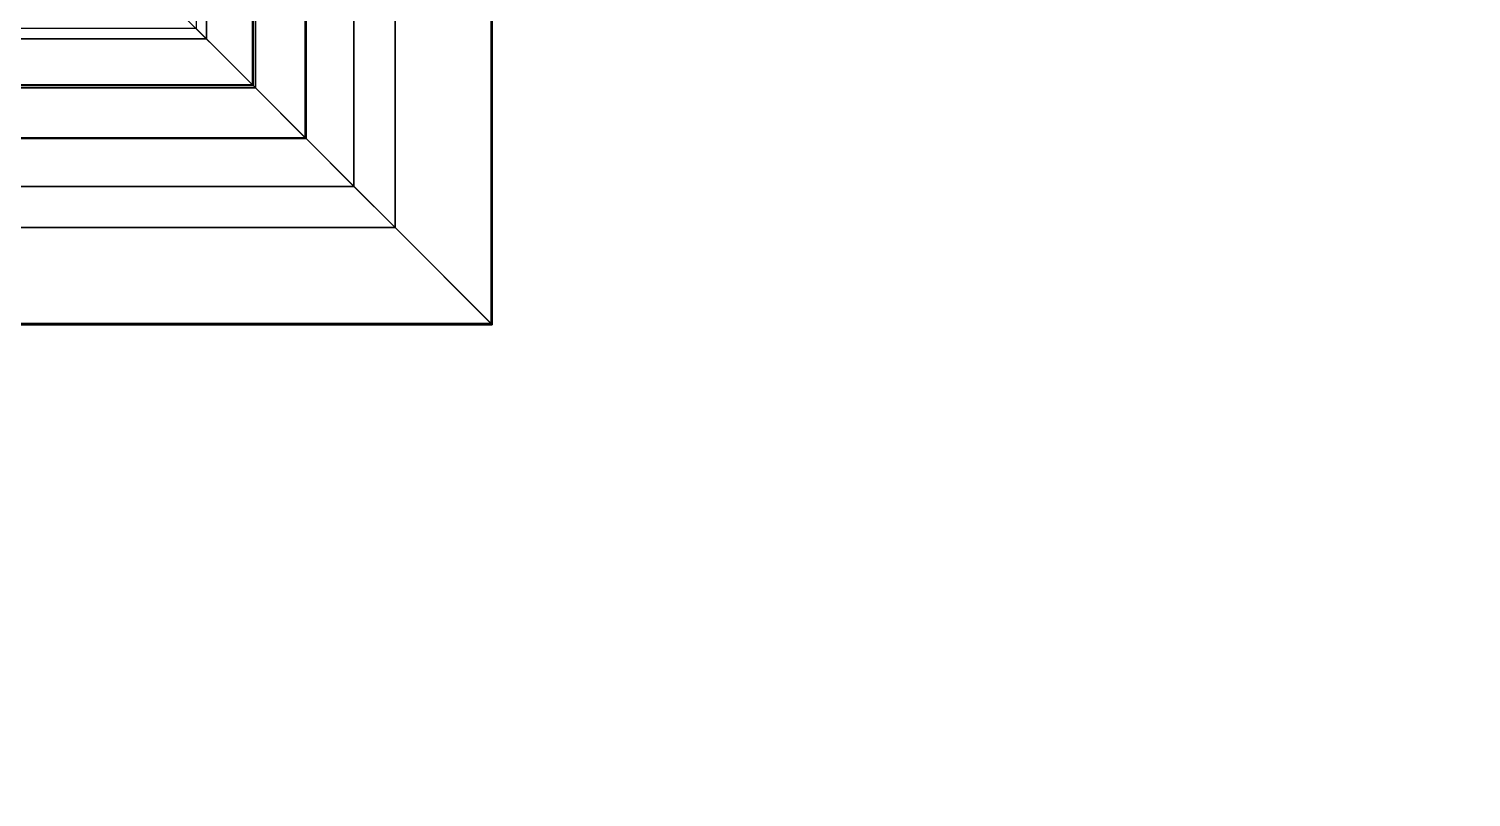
# Model space of a CAD drawing. Extents: x -152 to 154, y -106 to 95.
# Drawn here: x 40.54 to 51.63, y -62.47 to -56.57 of the extents above; entities that cross this region are included whole.
import ezdxf

# ---------------------------------------------------------------- set-up
doc = ezdxf.new("R2010")
doc.units = 0
doc.layers.add('GROUND1', color=253, linetype='CONTINUOUS')
doc.layers.add('WALLCOV', color=37, linetype='CONTINUOUS')

msp = doc.modelspace()

# ---------------------------------------------------------------- linework, layer by layer
at = {"layer": 'GROUND1', "invisible_edges": 8}
for points in [[(-151.5, 95, -0.075062), (-151.5, -80, -0.075062), (153.5, 95, -0.075062)], [(-151.5, -80, -0.075062), (-56.949997, -80, -0.075062), (153.5, 95, -0.075062)], [(-56.949997, -80, -0.075062), (-56.949997, -106, -0.075062), (153.5, 95, -0.075062)], [(153.5, 95, -0.075062), (-56.949997, -106, -0.075062), (58.949997, -80, -0.075062)]]:
    msp.add_3dface(points, dxfattribs=at)
at = {"layer": 'WALLCOV'}
for points in [[(42.267166, -57.007172, 107.244904), (42.267166, -47.592819, 107.244904), (26.972824, -47.592819, 107.244904), (26.972824, -57.007172, 107.244904)], [(41.605331, -48.254669, 106.677689), (42.262222, -47.597778, 106.785728), (42.262222, -57.002213, 106.785728), (41.605331, -56.345337, 106.677689)], [(42.262222, -47.597778, 106.785728), (42.267166, -47.592819, 107.244904), (42.267166, -57.007172, 107.244904), (42.262222, -57.002213, 106.785728)], [(41.828491, -53.5, 135.376068), (41.828491, -56.568497, 135.376068), (41.907562, -56.647583, 136.63855), (41.907562, -53.5, 136.63855)], [(41.907562, -53.5, 136.63855), (41.907562, -56.647583, 136.63855), (44.095459, -58.835464, 136.63855), (44.095459, -53.5, 136.63855)], [(42.267166, -57.007172, 134.244904), (42.267166, -53.5, 134.244904), (42.2845, -53.5, 134.647583), (42.2845, -57.024506, 134.647583)], [(42.2845, -57.024506, 134.647583), (42.2845, -53.5, 134.647583), (42.667725, -53.5, 134.908997), (42.667725, -57.40773, 134.908997)], [(42.667725, -57.40773, 134.908997), (42.667725, -53.5, 134.908997), (42.673599, -53.5, 135.134445), (42.673599, -57.413605, 135.134445)], [(42.673599, -57.413605, 135.134445), (42.673599, -53.5, 135.134445), (43.042221, -53.5, 135.158691), (43.042221, -57.782227, 135.158691)], [(43.042221, -57.782227, 135.158691), (43.042221, -53.5, 135.158691), (43.042221, -53.5, 135.983536), (43.042221, -57.782227, 135.983536)], [(43.042221, -57.782227, 135.983536), (43.042221, -53.5, 135.983536), (43.3582, -53.5, 136.104828), (43.3582, -58.098206, 136.104828)], [(43.3582, -58.098206, 136.104828), (43.3582, -53.5, 136.104828), (44.104828, -53.5, 136.111511), (44.104828, -58.844833, 136.111511)], [(44.095459, -53.5, 136.63855), (44.095459, -58.835464, 136.63855), (44.104828, -58.844833, 136.111511), (44.104828, -53.5, 136.111511)], [(41.605331, -56.345337, 106.677689), (42.262222, -57.002213, 106.785728), (26.977768, -57.002213, 106.785728), (27.634659, -56.345337, 106.677689)], [(41.828491, -56.568497, 135.376068), (35.5, -56.568497, 135.376068), (35.5, -56.647583, 136.63855), (41.907562, -56.647583, 136.63855)], [(41.907562, -56.647583, 136.63855), (35.5, -56.647583, 136.63855), (35.5, -58.835464, 136.63855), (44.095459, -58.835464, 136.63855)], [(42.262222, -57.002213, 106.785728), (42.267166, -57.007172, 107.244904), (26.972824, -57.007172, 107.244904), (26.977768, -57.002213, 106.785728)], [(35.5, -57.024506, 134.647583), (35.5, -57.007172, 134.244904), (42.267166, -57.007172, 134.244904), (42.2845, -57.024506, 134.647583)], [(35.5, -57.40773, 134.908997), (35.5, -57.024506, 134.647583), (42.2845, -57.024506, 134.647583), (42.667725, -57.40773, 134.908997)], [(35.5, -57.413605, 135.134445), (35.5, -57.40773, 134.908997), (42.667725, -57.40773, 134.908997), (42.673599, -57.413605, 135.134445)], [(35.5, -57.782227, 135.158691), (35.5, -57.413605, 135.134445), (42.673599, -57.413605, 135.134445), (43.042221, -57.782227, 135.158691)], [(35.5, -57.782227, 135.983536), (35.5, -57.782227, 135.158691), (43.042221, -57.782227, 135.158691), (43.042221, -57.782227, 135.983536)], [(35.5, -58.098206, 136.104828), (35.5, -57.782227, 135.983536), (43.042221, -57.782227, 135.983536), (43.3582, -58.098206, 136.104828)], [(35.5, -58.844833, 136.111511), (35.5, -58.098206, 136.104828), (43.3582, -58.098206, 136.104828), (44.104828, -58.844833, 136.111511)], [(44.095459, -58.835464, 136.63855), (35.5, -58.835464, 136.63855), (35.5, -58.844833, 136.111511), (44.104828, -58.844833, 136.111511)]]:
    msp.add_3dface(points, dxfattribs=at)

doc.saveas('drawing.dxf')
